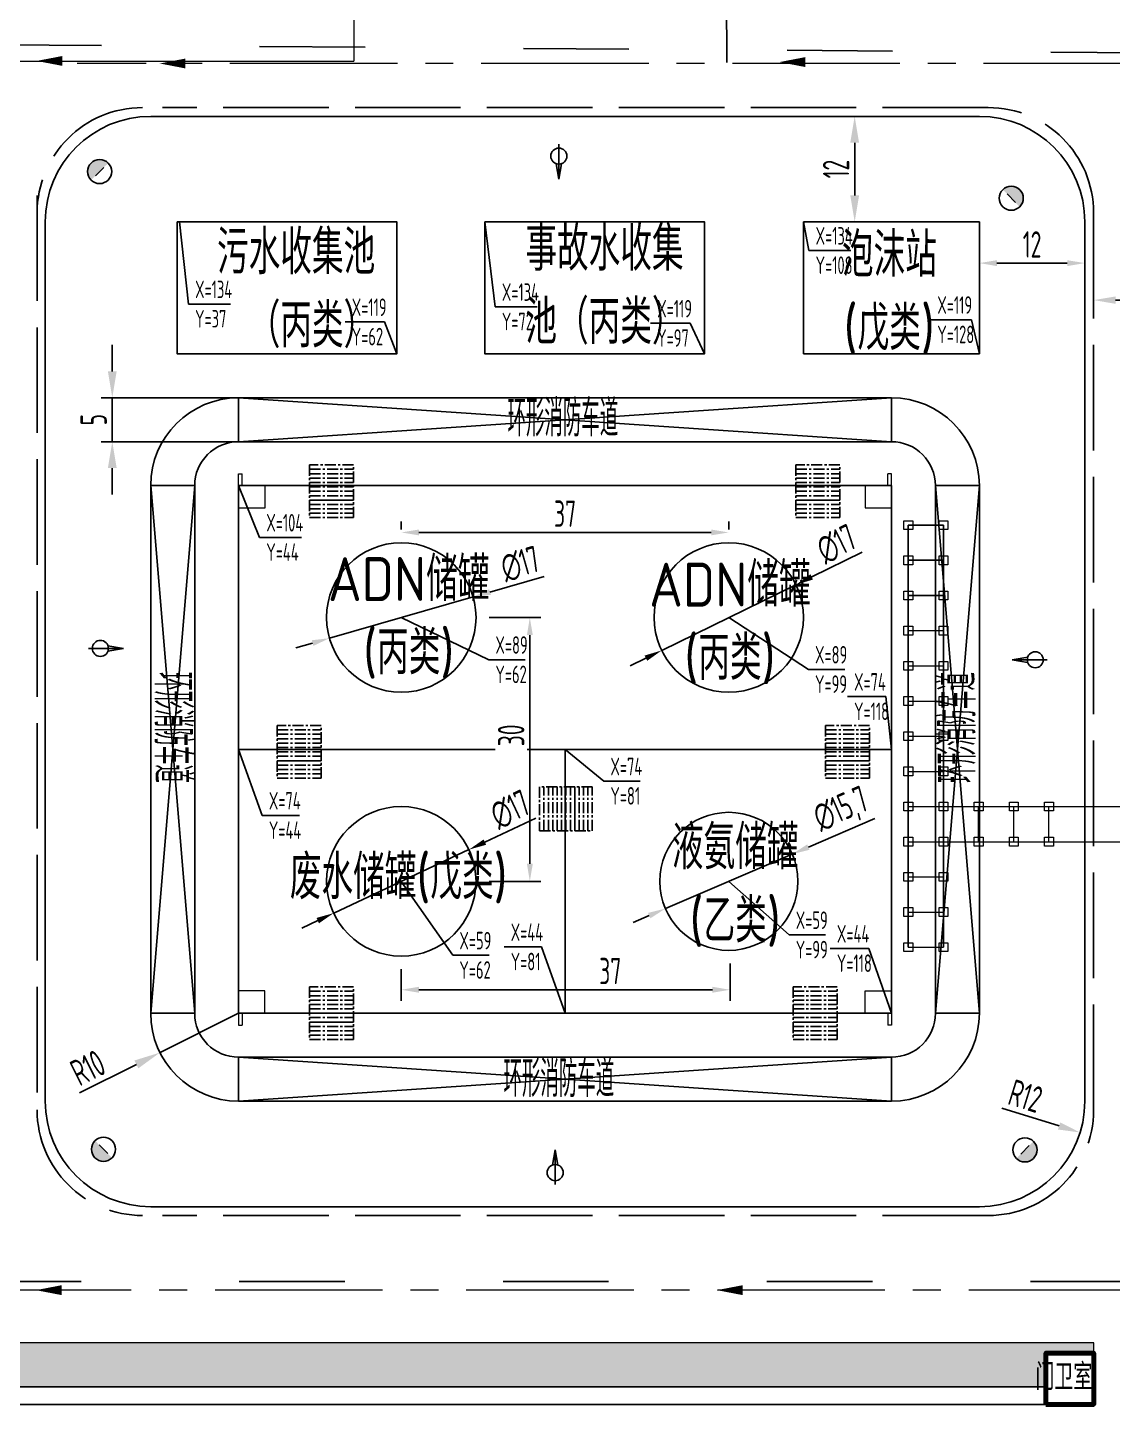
# Model space of a CAD drawing. Header units: millimetres. Extents: x 726 to 1568, y 625 to 1220.
# Drawn here: x 912.8 to 1036.2, y 855 to 1011.5 of the extents above; entities that cross this region are included whole.
import ezdxf

# ---------------------------------------------------------------- set-up
doc = ezdxf.new("R2010")
doc.units = ezdxf.units.MM
for name, pattern in [('ACAD_ISO02W100', [15, 12, -3]), ('ACAD_ISO03W100', [30, 12, -18]), ('CENTER', [2, 1.25, -0.25, 0.25, -0.25]), ('CENTER2', [28.575, 19.05, -3.175, 3.175, -3.175])]:
    doc.linetypes.add(name, pattern=pattern)
for name, color, linetype, lineweight in [('2-文本', 7, 'Continuous', 25), ('7-人行道外边沿&建筑外围', 7, 'Continuous', 25), ('储罐', 56, 'Continuous', 80), ('围墙', 204, 'Continuous', 25), ('图框与标题栏', 7, 'Continuous', 25), ('坐标标注', 7, 'Continuous', 25), ('建筑外围', 7, 'Continuous', 20), ('建筑设施', 134, 'Continuous', 80), ('水池', 5, 'Continuous', 25), ('消防设施', 10, 'Continuous', 25), ('消防路线', 30, 'CENTER2', 20), ('消防通道', 8, 'Continuous', 25), ('管廊', 213, 'Continuous', 20), ('绿化', 82, 'Continuous', 30), ('路中心线', 40, 'ACAD_ISO03W100', 25), ('逃生路线', 2, 'Continuous', 20), ('道路线', 7, 'ACAD_ISO02W100', 25), ('防火堤', 13, 'Continuous', 80), ('集水沟', 130, 'Continuous', 20)]:
    doc.layers.add(name, color=color, linetype=linetype, lineweight=lineweight)
doc.layers.add('文字', color=7, linetype='Continuous')
doc.styles.add('1', font='gbenor.shx', dxfattribs={"height": 5, "bigfont": 'gbcbig.shx'})
doc.styles.add('3-gbcbig', font='gbenor.shx', dxfattribs={"width": 0.7, "height": 3, "bigfont": 'gbcbig.shx'})
doc.styles.add('p-6', font='gbenor.shx', dxfattribs={"height": 3.5, "bigfont": 'gbcbig.shx'})
doc.styles.add('工程字', font='gbenor.shx', dxfattribs={"bigfont": 'gbcbig.shx'})
doc.styles.add('文字说明5', font='gbenor.shx', dxfattribs={"height": 5, "bigfont": 'gbcbig.shx'})
doc.dimstyles.new('gbcbig', dxfattribs={"dimtxt": 3, "dimasz": 2.5, "dimexe": 1.25, "dimexo": 0.625, "dimtad": 1, "dimdec": 0, "dimtxsty": '3-gbcbig', "dimcen": 2.5, "dimclrt": 256, "dimadec": 0, "dimazin": 0, "dimtfac": 1, "dimtdec": 0, "dimtmove": 0, "dimatfit": 3, "dimfxl": 0, "dimarcsym": 0})

# ---------------------------------------------------------------- blocks, each defined once
blk = doc.blocks.new('*D28')
at = {"layer": 'Defpoints', "color": 0, "lineweight": 25, "transparency": 16777216}
for p in [(1046.07, 990.64), (1034.07, 987.04), (1034.07, 980.55)]:
    blk.add_point(p, dxfattribs=at)
at = {"layer": '图框与标题栏', "color": 0, "lineweight": -2, "transparency": 16777216}
for p, q in [((1046.07, 990.01), (1046.07, 979.3)), ((1034.07, 986.42), (1034.07, 979.3)), ((1043.57, 980.55), (1036.57, 980.55))]:
    blk.add_line(p, q, dxfattribs=at)
at = {"layer": '图框与标题栏', "color": 0, "lineweight": 25, "transparency": 16777216}
for points in [[(1036.57, 980.97), (1036.57, 980.13), (1034.07, 980.55)], [(1043.57, 980.97), (1043.57, 980.13), (1046.07, 980.55)]]:
    blk.add_solid(points, dxfattribs=at)
at = {"layer": '图框与标题栏', "transparency": 16777216, "insert": (1040.07, 982.67), "char_height": 3, "attachment_point": 5, "style": '3-gbcbig'}
blk.add_mtext('12', dxfattribs=at)
blk = doc.blocks.new('firemark')
at = {"layer": '消防设施'}
blk.add_hatch(color=256, dxfattribs=at).paths.add_polyline_path([(1443.56, 942.55, 0.199962), (1443.97, 941.57), (1444.93, 942.55), (1445.9, 943.52, 0.666719)])
blk.add_line((1444.45, 942.06), (1445.41, 943.03), dxfattribs=at)
blk.add_circle((1444.93, 942.55), 1.37, dxfattribs=at)
blk = doc.blocks.new('shuipao')
at = {"layer": '消防设施'}
for p, q in [((1436.29, 1005.38), (1436.29, 1011.11)), ((1435.85, 1007.76), (1436.3, 1005.14)), ((1436.3, 1005.14), (1436.75, 1007.77))]:
    blk.add_line(p, q, dxfattribs=at)
blk.add_circle((1436.29, 1009.06), 1.37, dxfattribs=at)
blk = doc.blocks.new('arrow')
at = {"layer": '消防路线'}
blk.add_lwpolyline([(1414.48, 875.5, 1.12, 0, 0), (1411.56, 875.5, 0, 0, 0)], format="xyseb", dxfattribs=at)
blk = doc.blocks.new('arrow2')
at = {"layer": '逃生路线'}
blk.add_lwpolyline([(1413.29, 1013.06, 1.12, 0, 0), (1410.36, 1013.06, 0, 0, 0)], format="xyseb", dxfattribs=at)
blk = doc.blocks.new('*D47')
at = {"layer": 'Defpoints', "color": 0, "lineweight": 25, "transparency": 16777216}
for p in [(1021.07, 889.45), (1032.53, 885.89)]:
    blk.add_point(p, dxfattribs=at)
at = {"layer": '图框与标题栏', "color": 0, "lineweight": -2, "transparency": 16777216}
blk.add_line((1023.62, 888.66), (1030.15, 886.63), dxfattribs=at)
at = {"layer": '图框与标题栏', "color": 0, "lineweight": 25, "transparency": 16777216}
blk.add_solid([(1030.27, 887.03), (1030.02, 886.23), (1032.53, 885.89)], dxfattribs=at)
at = {"layer": '图框与标题栏', "transparency": 16777216, "insert": (1026.32, 890.04), "char_height": 3, "attachment_point": 5, "rotation": 342.743, "style": '3-gbcbig'}
blk.add_mtext('R12', dxfattribs=at)
blk = doc.blocks.new('*D62')
at = {"layer": 'Defpoints', "color": 0, "lineweight": 25, "transparency": 16777216}
for p in [(939.29, 969.45), (922.45, 964.45), (939.29, 964.45)]:
    blk.add_point(p, dxfattribs=at)
at = {"layer": '图框与标题栏', "color": 0, "lineweight": -2, "transparency": 16777216}
for p, q in [((922.45, 972.45), (922.45, 975.45)), ((938.67, 969.45), (921.2, 969.45)), ((922.45, 969.45), (922.45, 964.45)), ((938.67, 964.45), (921.2, 964.45)), ((922.45, 961.45), (922.45, 958.45))]:
    blk.add_line(p, q, dxfattribs=at)
at = {"layer": '图框与标题栏', "color": 0, "lineweight": 25, "transparency": 16777216}
for points in [[(921.95, 972.45), (922.95, 972.45), (922.45, 969.45)], [(921.95, 961.45), (922.95, 961.45), (922.45, 964.45)]]:
    blk.add_solid(points, dxfattribs=at)
at = {"layer": '图框与标题栏', "lineweight": 25, "transparency": 16777216, "insert": (920.33, 966.95), "char_height": 3, "attachment_point": 5, "rotation": 90, "style": '3-gbcbig'}
blk.add_mtext('5', dxfattribs=at)
blk = doc.blocks.new('_None')
blk = doc.blocks.new('*D63')
at = {"layer": 'Defpoints', "color": 0, "lineweight": 25, "transparency": 16777216}
for p in [(1009.25, 1001.45), (1006.89, 989.45), (1009.25, 989.45)]:
    blk.add_point(p, dxfattribs=at)
at = {"layer": '图框与标题栏', "color": 0, "lineweight": -2, "transparency": 16777216}
for p, q in [((1008.62, 1001.45), (1005.64, 1001.45)), ((1006.89, 998.45), (1006.89, 992.45)), ((1008.62, 989.45), (1005.64, 989.45))]:
    blk.add_line(p, q, dxfattribs=at)
at = {"layer": '图框与标题栏', "color": 0, "lineweight": 25, "transparency": 16777216}
for points in [[(1006.39, 998.45), (1007.39, 998.45), (1006.89, 1001.45)], [(1006.39, 992.45), (1007.39, 992.45), (1006.89, 989.45)]]:
    blk.add_solid(points, dxfattribs=at)
at = {"layer": '图框与标题栏', "lineweight": 25, "transparency": 16777216, "insert": (1004.77, 995.45), "char_height": 3, "attachment_point": 5, "rotation": 90, "style": '3-gbcbig'}
blk.add_mtext('12', dxfattribs=at)
blk = doc.blocks.new('*D64')
at = {"layer": 'Defpoints', "color": 0, "lineweight": 25, "transparency": 16777216}
for p in [(936.82, 899.45), (927.88, 894.98)]:
    blk.add_point(p, dxfattribs=at)
at = {"layer": '图框与标题栏', "color": 0, "lineweight": -2, "transparency": 16777216}
for p, q in [((936.82, 899.45), (927.88, 894.98)), ((918.73, 890.4), (925.19, 893.64))]:
    blk.add_line(p, q, dxfattribs=at)
at = {"layer": '图框与标题栏', "color": 0, "lineweight": 25, "transparency": 16777216}
blk.add_solid([(924.97, 894.08), (925.42, 893.19), (927.88, 894.98)], dxfattribs=at)
at = {"layer": '图框与标题栏', "lineweight": 25, "transparency": 16777216, "insert": (919.67, 893.25), "char_height": 3, "attachment_point": 5, "rotation": 26.5636, "style": '3-gbcbig'}
blk.add_mtext('R10', dxfattribs=at)
blk = doc.blocks.new('guanlangblock')
at = {"layer": '管廊'}
blk.add_line((1422.99, 948.42), (1422.99, 954.42), dxfattribs=at)
for points in [[(1422.24, 953.67), (1423.74, 953.67), (1423.74, 955.17), (1422.24, 955.17)], [(1422.24, 947.67), (1423.74, 947.67), (1423.74, 949.17), (1422.24, 949.17)]]:
    blk.add_lwpolyline(points, close=True, dxfattribs=at)
blk = doc.blocks.new('*U112')
at = {"color": 0, "lineweight": 25}
blk.add_line((0, 0), (4.78, 0), dxfattribs=at)
at = {"lineweight": 25, "char_height": 2, "style": '3-gbcbig'}
for s, insert, attachment_point in [(' X=134', (0, 0.67), 7), (' Y=37', (0, -0.67), 1)]:
    blk.add_mtext(s, dxfattribs=dict(at, insert=insert, attachment_point=attachment_point))
blk = doc.blocks.new('*U113')
at = {"color": 0, "lineweight": 25}
blk.add_line((0, 0), (-4.5, 0), dxfattribs=at)
at = {"lineweight": 25, "char_height": 2, "style": '3-gbcbig'}
for s, insert, attachment_point in [(' X=119', (-4.5, 0.67), 7), (' Y=62', (-4.5, -0.67), 1)]:
    blk.add_mtext(s, dxfattribs=dict(at, insert=insert, attachment_point=attachment_point))
blk = doc.blocks.new('*U114')
at = {"color": 0, "lineweight": 25}
blk.add_line((0, 0), (4.78, 0), dxfattribs=at)
at = {"lineweight": 25, "char_height": 2, "style": '3-gbcbig'}
for s, insert, attachment_point in [(' X=134', (0, 0.67), 7), (' Y=72', (0, -0.67), 1)]:
    blk.add_mtext(s, dxfattribs=dict(at, insert=insert, attachment_point=attachment_point))
blk = doc.blocks.new('*U115')
at = {"color": 0, "lineweight": 25}
blk.add_line((0, 0), (-4.5, 0), dxfattribs=at)
at = {"lineweight": 25, "char_height": 2, "style": '3-gbcbig'}
for s, insert, attachment_point in [(' X=119', (-4.5, 0.67), 7), (' Y=97', (-4.5, -0.67), 1)]:
    blk.add_mtext(s, dxfattribs=dict(at, insert=insert, attachment_point=attachment_point))
blk = doc.blocks.new('*U116')
at = {"color": 0, "lineweight": 25}
blk.add_line((0, 0), (4.78, 0), dxfattribs=at)
at = {"lineweight": 25, "char_height": 2, "style": '3-gbcbig'}
for s, insert, attachment_point in [(' X=134', (0, 0.67), 7), (' Y=108', (0, -0.67), 1)]:
    blk.add_mtext(s, dxfattribs=dict(at, insert=insert, attachment_point=attachment_point))
blk = doc.blocks.new('*U117')
at = {"color": 0, "lineweight": 25}
blk.add_line((0, 0), (-4.66, 0), dxfattribs=at)
at = {"lineweight": 25, "char_height": 2, "style": '3-gbcbig'}
for s, insert, attachment_point in [(' X=119', (-4.66, 0.67), 7), (' Y=128', (-4.66, -0.67), 1)]:
    blk.add_mtext(s, dxfattribs=dict(at, insert=insert, attachment_point=attachment_point))
blk = doc.blocks.new('STAIRS')
at = {"layer": '7-人行道外边沿&建筑外围', "linetype": 'CENTER'}
for p, q in [((434.61, 84.06), (434.61, 88.06)), ((434.61, 88.06), (439.61, 88.06)), ((439.61, 88.06), (439.61, 84.06)), ((439.61, 87.56), (434.61, 87.56)), ((439.61, 87.06), (434.61, 87.06)), ((439.61, 86.56), (434.61, 86.56)), ((439.61, 86.06), (434.61, 86.06)), ((439.61, 85.56), (434.61, 85.56)), ((439.61, 85.06), (434.61, 85.06)), ((439.61, 84.56), (434.61, 84.56)), ((439.61, 84.06), (434.61, 84.06)), ((434.61, 82.06), (434.61, 84.06)), ((434.61, 84.06), (439.61, 84.06)), ((439.61, 83.56), (434.61, 83.56)), ((439.61, 83.06), (434.61, 83.06)), ((439.61, 84.06), (439.61, 82.06)), ((439.61, 82.56), (434.61, 82.56)), ((439.61, 82.06), (434.61, 82.06))]:
    blk.add_line(p, q, dxfattribs=at)
blk = doc.blocks.new('*D288')
at = {"layer": '2-文本', "color": 0, "lineweight": -2, "transparency": 16777216}
for p, q in [((971.57, 949.12), (965.41, 947.35)), ((947.15, 942.1), (963.49, 946.8)), ((945.23, 941.55), (943.31, 941))]:
    blk.add_line(p, q, dxfattribs=at)
at = {"layer": '2-文本', "color": 0, "lineweight": 25, "transparency": 16777216}
blk.add_solid([(945.14, 941.87), (945.32, 941.23), (947.15, 942.1)], dxfattribs=at)
at = {"layer": 'Defpoints', "color": 0, "lineweight": 25, "transparency": 16777216}
for p in [(963.49, 946.8), (947.15, 942.1)]:
    blk.add_point(p, dxfattribs=at)
at = {"layer": '2-文本', "lineweight": 25, "transparency": 16777216, "insert": (968.86, 950.55), "char_height": 3, "attachment_point": 5, "rotation": 16.0238, "style": '3-gbcbig', "bg_fill": 3, "box_fill_scale": 1.1, "bg_fill_color": 256, "bg_fill_true_color": 13158600, "bg_fill_transparency": 0}
blk.add_mtext('∅17', dxfattribs=at)
at = {"layer": '2-文本', "color": 0, "lineweight": 25, "transparency": 16777216}
blk.add_solid([(965.32, 947.67), (965.51, 947.03), (963.49, 946.8)], dxfattribs=at)
blk = doc.blocks.new('*D289')
at = {"layer": '2-文本', "color": 0, "lineweight": -2, "transparency": 16777216}
for p, q in [((1007.75, 951.88), (1002, 949.07)), ((984.94, 940.71), (1000.21, 948.19)), ((983.14, 939.83), (981.35, 938.95))]:
    blk.add_line(p, q, dxfattribs=at)
at = {"layer": '2-文本', "color": 0, "lineweight": 25, "transparency": 16777216}
for points in [[(1001.86, 949.37), (1002.15, 948.77), (1000.21, 948.19)], [(983, 940.13), (983.29, 939.53), (984.94, 940.71)]]:
    blk.add_solid(points, dxfattribs=at)
at = {"layer": 'Defpoints', "color": 0, "lineweight": 25, "transparency": 16777216}
for p in [(1000.21, 948.19), (984.94, 940.71)]:
    blk.add_point(p, dxfattribs=at)
at = {"layer": '2-文本', "lineweight": 25, "transparency": 16777216, "insert": (1004.84, 952.82), "char_height": 3, "attachment_point": 5, "rotation": 26.0916, "style": '3-gbcbig', "bg_fill": 3, "box_fill_scale": 1.1, "bg_fill_color": 256, "bg_fill_true_color": 13158600, "bg_fill_transparency": 0}
blk.add_mtext('∅17', dxfattribs=at)
blk = doc.blocks.new('*D290')
at = {"layer": '2-文本', "color": 0, "lineweight": -2, "transparency": 16777216}
for p, q in [((970.62, 921.63), (964.83, 918.91)), ((947.63, 910.84), (963.02, 918.06)), ((945.82, 909.99), (944.01, 909.14))]:
    blk.add_line(p, q, dxfattribs=at)
at = {"layer": '2-文本', "color": 0, "lineweight": 25, "transparency": 16777216}
for points in [[(964.68, 919.21), (964.97, 918.61), (963.02, 918.06)], [(945.68, 910.29), (945.96, 909.68), (947.63, 910.84)]]:
    blk.add_solid(points, dxfattribs=at)
at = {"layer": 'Defpoints', "color": 0, "lineweight": 25, "transparency": 16777216}
for p in [(963.02, 918.06), (947.63, 910.84)]:
    blk.add_point(p, dxfattribs=at)
at = {"layer": '2-文本', "lineweight": 25, "transparency": 16777216, "insert": (967.72, 922.62), "char_height": 3, "attachment_point": 5, "rotation": 25.1555, "style": '3-gbcbig', "bg_fill": 3, "box_fill_scale": 1.1, "bg_fill_color": 256, "bg_fill_true_color": 13158600, "bg_fill_transparency": 0}
blk.add_mtext('∅17', dxfattribs=at)
blk = doc.blocks.new('*D291')
at = {"layer": '2-文本', "color": 0, "lineweight": -2, "transparency": 16777216}
for p, q in [((1009.19, 921.6), (1001.62, 918.34)), ((985.36, 911.35), (999.79, 917.55)), ((983.53, 910.56), (981.69, 909.77))]:
    blk.add_line(p, q, dxfattribs=at)
at = {"layer": '2-文本', "color": 0, "lineweight": 25, "transparency": 16777216}
for points in [[(1001.49, 918.65), (1001.75, 918.04), (999.79, 917.55)], [(983.39, 910.86), (983.66, 910.25), (985.36, 911.35)]]:
    blk.add_solid(points, dxfattribs=at)
at = {"layer": 'Defpoints', "color": 0, "lineweight": 25, "transparency": 16777216}
for p in [(999.79, 917.55), (985.36, 911.35)]:
    blk.add_point(p, dxfattribs=at)
at = {"layer": '2-文本', "lineweight": 25, "transparency": 16777216, "insert": (1005.41, 922.49), "char_height": 3, "attachment_point": 5, "rotation": 23.2785, "style": '3-gbcbig', "bg_fill": 3, "box_fill_scale": 1.1, "bg_fill_color": 256, "bg_fill_true_color": 13158600, "bg_fill_transparency": 0}
blk.add_mtext('∅15,7', dxfattribs=at)
blk = doc.blocks.new('*D292')
at = {"layer": '2-文本', "color": 0, "lineweight": -2, "transparency": 16777216}
for p, q in [((992.71, 905.1), (992.71, 900.87)), ((955.32, 904.45), (955.32, 900.87)), ((957.32, 902.12), (990.71, 902.12))]:
    blk.add_line(p, q, dxfattribs=at)
at = {"layer": '2-文本', "color": 0, "lineweight": 25, "transparency": 16777216}
for points in [[(957.32, 902.46), (957.32, 901.79), (955.32, 902.12)], [(990.71, 902.46), (990.71, 901.79), (992.71, 902.12)]]:
    blk.add_solid(points, dxfattribs=at)
at = {"layer": 'Defpoints', "color": 0, "lineweight": 25, "transparency": 16777216}
for p in [(955.32, 905.95), (992.71, 906.6), (992.71, 902.12)]:
    blk.add_point(p, dxfattribs=at)
at = {"layer": '2-文本', "lineweight": 25, "transparency": 16777216, "insert": (979.09, 904.25), "char_height": 3, "attachment_point": 5, "style": '3-gbcbig', "bg_fill": 3, "box_fill_scale": 1.1, "bg_fill_color": 256, "bg_fill_true_color": 13158600, "bg_fill_transparency": 0}
blk.add_mtext('37', dxfattribs=at)
blk = doc.blocks.new('*D293')
at = {"layer": '2-文本', "color": 0, "lineweight": -2, "transparency": 16777216}
for p, q in [((955.32, 954.45), (955.32, 955.38)), ((992.57, 954.45), (992.57, 955.38)), ((957.32, 954.13), (990.57, 954.13))]:
    blk.add_line(p, q, dxfattribs=at)
at = {"layer": '2-文本', "color": 0, "lineweight": 25, "transparency": 16777216}
for points in [[(957.32, 954.46), (957.32, 953.8), (955.32, 954.13)], [(990.57, 954.46), (990.57, 953.8), (992.57, 954.13)]]:
    blk.add_solid(points, dxfattribs=at)
at = {"layer": 'Defpoints', "color": 0, "lineweight": 25, "transparency": 16777216}
for p in [(992.57, 954.13), (955.32, 952.95), (992.57, 952.95)]:
    blk.add_point(p, dxfattribs=at)
at = {"layer": '2-文本', "lineweight": 25, "transparency": 16777216, "insert": (973.95, 956.26), "char_height": 3, "attachment_point": 5, "style": '3-gbcbig', "bg_fill": 3, "box_fill_scale": 1.1, "bg_fill_color": 256, "bg_fill_true_color": 13158600, "bg_fill_transparency": 0}
blk.add_mtext('37', dxfattribs=at)
blk = doc.blocks.new('*U296')
at = {"color": 0, "lineweight": 25}
blk.add_line((0, 0), (4.14, 0), dxfattribs=at)
at = {"lineweight": 25, "char_height": 2, "style": '3-gbcbig'}
for s, insert, attachment_point in [(' X=89', (0, 0.67), 7), (' Y=62', (0, -0.67), 1)]:
    blk.add_mtext(s, dxfattribs=dict(at, insert=insert, attachment_point=attachment_point))
blk = doc.blocks.new('*U297')
at = {"color": 0, "lineweight": 25}
blk.add_line((0, 0), (4.14, 0), dxfattribs=at)
at = {"lineweight": 25, "char_height": 2, "style": '3-gbcbig'}
for s, insert, attachment_point in [(' X=89', (0, 0.67), 7), (' Y=99', (0, -0.67), 1)]:
    blk.add_mtext(s, dxfattribs=dict(at, insert=insert, attachment_point=attachment_point))
blk = doc.blocks.new('*U298')
at = {"color": 0, "lineweight": 25}
blk.add_line((0, 0), (4.75, 0), dxfattribs=at)
at = {"lineweight": 25, "char_height": 2, "style": '3-gbcbig'}
for s, insert, attachment_point in [(' X=104', (0, 0.67), 7), (' Y=44', (0, -0.67), 1)]:
    blk.add_mtext(s, dxfattribs=dict(at, insert=insert, attachment_point=attachment_point))
blk = doc.blocks.new('*U302')
at = {"color": 0, "lineweight": 25}
blk.add_line((0, 0), (-4.38, 0), dxfattribs=at)
at = {"lineweight": 25, "char_height": 2, "style": '3-gbcbig'}
for s, insert, attachment_point in [(' X=74', (-4.38, 0.67), 7), (' Y=118', (-4.38, -0.67), 1)]:
    blk.add_mtext(s, dxfattribs=dict(at, insert=insert, attachment_point=attachment_point))
blk = doc.blocks.new('*D303')
at = {"layer": '2-文本', "color": 0, "lineweight": -2, "transparency": 16777216}
for p, q in [((965.32, 944.45), (971.19, 944.45)), ((969.94, 942.45), (969.94, 916.45)), ((965.32, 914.45), (971.19, 914.45))]:
    blk.add_line(p, q, dxfattribs=at)
at = {"layer": '2-文本', "color": 0, "lineweight": 25, "transparency": 16777216}
for points in [[(969.61, 942.45), (970.28, 942.45), (969.94, 944.45)], [(969.61, 916.45), (970.28, 916.45), (969.94, 914.45)]]:
    blk.add_solid(points, dxfattribs=at)
at = {"layer": 'Defpoints', "color": 0, "lineweight": 25, "transparency": 16777216}
for p in [(963.82, 944.45), (963.82, 914.45), (969.94, 914.45)]:
    blk.add_point(p, dxfattribs=at)
at = {"layer": '2-文本', "lineweight": 25, "transparency": 16777216, "insert": (967.82, 931.05), "char_height": 3, "attachment_point": 5, "rotation": 90, "style": '3-gbcbig', "bg_fill": 3, "box_fill_scale": 1.1, "bg_fill_color": 256, "bg_fill_true_color": 13158600, "bg_fill_transparency": 0}
blk.add_mtext('30', dxfattribs=at)
blk = doc.blocks.new('*U305')
at = {"color": 0, "lineweight": 25}
blk.add_line((0, 0), (4.26, 0), dxfattribs=at)
at = {"lineweight": 25, "char_height": 2, "style": '3-gbcbig'}
for s, insert, attachment_point in [(' X=74', (0, 0.67), 7), (' Y=44', (0, -0.67), 1)]:
    blk.add_mtext(s, dxfattribs=dict(at, insert=insert, attachment_point=attachment_point))
blk = doc.blocks.new('*U307')
at = {"color": 0, "lineweight": 25}
blk.add_line((0, 0), (-4.26, 0), dxfattribs=at)
at = {"lineweight": 25, "char_height": 2, "style": '3-gbcbig'}
for s, insert, attachment_point in [(' X=44', (-4.26, 0.67), 7), (' Y=81', (-4.26, -0.67), 1)]:
    blk.add_mtext(s, dxfattribs=dict(at, insert=insert, attachment_point=attachment_point))
blk = doc.blocks.new('*U309')
at = {"color": 0, "lineweight": 25}
blk.add_line((0, 0), (4.13, 0), dxfattribs=at)
at = {"lineweight": 25, "char_height": 2, "style": '3-gbcbig'}
for s, insert, attachment_point in [(' X=74', (0, 0.67), 7), (' Y=81', (0, -0.67), 1)]:
    blk.add_mtext(s, dxfattribs=dict(at, insert=insert, attachment_point=attachment_point))
blk = doc.blocks.new('*U311')
at = {"color": 0, "lineweight": 25}
blk.add_line((0, 0), (-4.38, 0), dxfattribs=at)
at = {"lineweight": 25, "char_height": 2, "style": '3-gbcbig'}
for s, insert, attachment_point in [(' X=44', (-4.38, 0.67), 7), (' Y=118', (-4.38, -0.67), 1)]:
    blk.add_mtext(s, dxfattribs=dict(at, insert=insert, attachment_point=attachment_point))
blk = doc.blocks.new('*U313')
at = {"color": 0, "lineweight": 25}
blk.add_line((0, 0), (4.14, 0), dxfattribs=at)
at = {"lineweight": 25, "char_height": 2, "style": '3-gbcbig'}
for s, insert, attachment_point in [(' X=59', (0, 0.67), 7), (' Y=62', (0, -0.67), 1)]:
    blk.add_mtext(s, dxfattribs=dict(at, insert=insert, attachment_point=attachment_point))
blk = doc.blocks.new('*U314')
at = {"color": 0, "lineweight": 25}
blk.add_line((0, 0), (4.14, 0), dxfattribs=at)
at = {"lineweight": 25, "char_height": 2, "style": '3-gbcbig'}
for s, insert, attachment_point in [(' X=59', (0, 0.67), 7), (' Y=99', (0, -0.67), 1)]:
    blk.add_mtext(s, dxfattribs=dict(at, insert=insert, attachment_point=attachment_point))
blk = doc.blocks.new('*D320')
at = {"layer": '2-文本', "color": 0, "lineweight": -2, "transparency": 16777216}
for p, q in [((1021.07, 984.74), (1021.07, 986.01)), ((1033.07, 984.74), (1033.07, 986.01)), ((1023.07, 984.76), (1031.07, 984.76))]:
    blk.add_line(p, q, dxfattribs=at)
at = {"layer": '2-文本', "color": 0, "lineweight": 25, "transparency": 16777216}
for points in [[(1023.07, 985.09), (1023.07, 984.42), (1021.07, 984.76)], [(1031.07, 985.09), (1031.07, 984.42), (1033.07, 984.76)]]:
    blk.add_solid(points, dxfattribs=at)
at = {"layer": 'Defpoints', "color": 0, "lineweight": 25, "transparency": 16777216}
for p in [(1033.07, 984.76), (1021.07, 983.24), (1033.07, 983.24)]:
    blk.add_point(p, dxfattribs=at)
at = {"layer": '2-文本', "lineweight": 25, "transparency": 16777216, "insert": (1027.07, 986.88), "char_height": 3, "attachment_point": 5, "style": '3-gbcbig', "bg_fill": 3, "box_fill_scale": 1.1, "bg_fill_color": 256, "bg_fill_true_color": 13158600, "bg_fill_transparency": 0}
blk.add_mtext('12', dxfattribs=at)

msp = doc.modelspace()

# ---------------------------------------------------------------- hatches: boundary and pattern name
at = {"layer": '消防设施'}
msp.add_hatch(color=256, dxfattribs=at).paths.add_polyline_path([(1027.63, 883.91, 0.199962), (1027.23, 884.88), (1026.26, 883.91), (1025.29, 882.94, 0.666719)])
at = {"layer": '绿化'}
h = msp.add_hatch(dxfattribs=at)
h.set_pattern_fill('GRASS', color=256, scale=0.15)
h.set_pattern_definition([(90, (-57.9417, 17.8416), (-2.694077, 2.694077), [0.714375, -4.673779]), (45, (-57.9417, 17.8416), (-2.694077, 2.694077), [0.714375, -3.095625]), (135, (-57.9417, 17.8416), (-2.694077, -2.694077), [0.714375, -3.095625])])
h.paths.add_polyline_path([(1292.91, 1109.96), (1161.91, 1109.96), (1161.91, 1104.96), (1287.91, 1104.96), (1287.91, 1013.96), (1289.52, 1013.96), (1289.52, 1018.96), (1292.91, 1018.96)])
h.paths.add_polyline_path([(1287.91, 861.96), (1161.47, 861.96), (1161.47, 856.96), (1292.91, 856.96), (1292.91, 1001.96), (1287.91, 1001.96)])
h.paths.add_polyline_path([(1149.91, 1104.96), (1149.91, 1106.96), (1144.52, 1106.96), (1144.52, 1109.96), (894.9, 1109.96), (894.9, 1019.19), (898.34, 1019.19), (898.34, 1013.36), (899.9, 1013.36), (899.9, 1104.96)])
h.paths.add_polyline_path([(899.9, 1002.45), (894.9, 1002.45), (894.9, 856.96), (1028.64, 856.96), (1028.64, 860.8), (1034.08, 860.8), (1034.08, 861.96), (899.9, 861.96)])
h.paths.add_polyline_path([(1046.07, 861.96), (1046.07, 856.96), (1144.03, 856.96), (1144.03, 860.8), (1149.47, 860.8), (1149.47, 861.96)])
h.paths.add_polyline_path([(1287.42, 1014.09), (1294.87, 1014.09), (1294.87, 1018.54), (1287.42, 1018.54)], flags=9)
h.paths.add_polyline_path([(1141.95, 1107.22), (1149.4, 1107.22), (1149.4, 1111.67), (1141.95, 1111.67)], flags=9)
h.paths.add_polyline_path([(1026.69, 855.68), (1034.15, 855.68), (1034.15, 860.13), (1026.69, 860.13)], flags=9)
h.paths.add_polyline_path([(1142.09, 855.68), (1149.54, 855.68), (1149.54, 860.13), (1142.09, 860.13)], flags=9)

# ---------------------------------------------------------------- linework, layer by layer
at = {"layer": '储罐', "lineweight": 25}
for centre, radius in [((955.32, 944.45), 8.5), ((992.57, 944.45), 8.5), ((955.32, 914.45), 8.5), ((992.57, 914.45), 7.85)]:
    msp.add_circle(centre, radius, dxfattribs=at)
at = {"layer": '围墙'}
for p, q in [((1028.64, 856.96), (894.9, 856.96)), ((1034.08, 854.96), (892.9, 854.96))]:
    msp.add_line(p, q, dxfattribs=at)
at = {"layer": '图框与标题栏'}
for p, q in [((1021.07, 1001.45), (926.82, 1001.45)), ((914.82, 989.45), (914.82, 988.95)), ((914.82, 989.45), (914.82, 893.61)), ((1033.07, 989.45), (1033.07, 985.7)), ((1033.07, 989.45), (1033.07, 977.95)), ((1033.07, 977.95), (1033.07, 889.45)), ((914.82, 893.61), (914.82, 889.45)), ((1033.07, 893.29), (1033.07, 892.45)), ((1021.07, 877.45), (926.82, 877.45))]:
    msp.add_line(p, q, dxfattribs=at)
for centre, start, end in [((926.82, 989.45), 90, 180), ((1021.07, 989.45), 0, 90), ((926.82, 889.45), 180, 270), ((1021.07, 889.45), 270, 0)]:
    msp.add_arc(centre, 12, start, end, dxfattribs=at)
at = {"layer": '建筑外围'}
for p, q in [((1034.08, 861.96), (899.9, 861.96)), ((1034.08, 855.15), (1034.08, 861.96))]:
    msp.add_line(p, q, dxfattribs=at)
at = {"layer": '建筑设施', "lineweight": 25}
msp.add_lwpolyline([(1021.07, 989.45), (1001.07, 989.45), (1001.07, 974.45), (1021.07, 974.45)], close=True, dxfattribs=at)
at = {"layer": '建筑设施'}
msp.add_lwpolyline([(1028.64, 854.96), (1034.08, 854.96), (1034.08, 860.8), (1028.64, 860.8)], close=True, dxfattribs=at)
at = {"layer": '水池', "lineweight": 25}
for points in [[(929.82, 989.45), (954.82, 989.45), (954.82, 974.45), (929.82, 974.45)], [(964.82, 989.45), (989.82, 989.45), (989.82, 974.45), (964.82, 974.45)]]:
    msp.add_lwpolyline(points, close=True, dxfattribs=at)
at = {"layer": '消防设施'}
msp.add_line((1026.74, 884.4), (1025.78, 883.42), dxfattribs=at)
msp.add_circle((1026.26, 883.91), 1.37, dxfattribs=at)
at = {"layer": '消防路线'}
for p, q in [((1154.91, 1007.46), (918.44, 1007.46)), ((1038.91, 867.96), (905.91, 867.96))]:
    msp.add_line(p, q, dxfattribs=at)
at = {"layer": '消防通道', "lineweight": 25}
for p, q in [((1011.07, 969.45), (936.82, 969.45)), ((936.82, 964.45), (936.82, 969.45)), ((1011.07, 969.45), (936.82, 964.45)), ((936.82, 964.45), (936.82, 969.45)), ((936.82, 969.45), (1011.07, 964.45)), ((1011.07, 964.45), (1011.07, 969.45)), ((1011.07, 964.45), (936.82, 964.45)), ((926.82, 959.45), (926.82, 899.45)), ((931.82, 959.45), (926.82, 959.45)), ((931.82, 959.45), (926.82, 899.45)), ((931.82, 899.45), (926.82, 959.45)), ((931.82, 959.45), (931.82, 899.45)), ((1016.07, 899.45), (1016.07, 959.45)), ((1016.07, 959.45), (1021.07, 959.45)), ((1021.07, 959.45), (1016.07, 899.45)), ((1021.07, 899.45), (1016.07, 959.45)), ((1021.07, 899.45), (1021.07, 959.45)), ((931.82, 899.45), (926.82, 899.45)), ((926.82, 899.45), (931.82, 899.45)), ((1021.07, 899.45), (1016.07, 899.45)), ((1016.07, 899.45), (1021.07, 899.45)), ((936.82, 894.45), (1011.07, 894.45)), ((936.82, 889.45), (936.82, 894.45)), ((1011.07, 894.45), (936.82, 889.45)), ((936.82, 889.45), (936.82, 894.45)), ((936.82, 894.45), (1011.07, 889.45)), ((1011.07, 894.45), (1011.07, 889.45)), ((936.82, 889.45), (1011.07, 889.45))]:
    msp.add_line(p, q, dxfattribs=at)
for centre, radius, start, end in [((936.82, 959.45), 10, 90, 180), ((1011.07, 959.45), 10, 0, 90), ((936.82, 959.45), 5, 90, 180), ((1011.07, 959.45), 5, 0, 90), ((936.82, 899.45), 10, 180, 270), ((936.82, 899.45), 5, 180, 270), ((1011.07, 899.45), 5, 270, 0), ((1011.07, 899.45), 10, 270, 0)]:
    msp.add_arc(centre, radius, start, end, dxfattribs=at)
at = {"layer": '管廊', "lineweight": 25}
for p, q in [((1012.99, 906.96), (1012.99, 954.96)), ((1012.99, 954.96), (1016.99, 954.96)), ((1016.99, 954.96), (1016.99, 906.96)), ((1012.99, 950.96), (1016.99, 950.96)), ((1012.99, 946.96), (1016.99, 946.96))]:
    msp.add_line(p, q, dxfattribs=at)
at = {"layer": '管廊'}
for p, q in [((1012.99, 922.96), (1099.99, 922.96)), ((1012.99, 918.96), (1099.99, 918.96))]:
    msp.add_line(p, q, dxfattribs=at)
at = {"layer": '路中心线'}
for p, q in [((992.35, 1007.58), (991.91, 1097.96)), ((1281.2, 1006.98), (885.89, 1009.76)), ((906.9, 868.96), (1280.91, 868.96))]:
    msp.add_line(p, q, dxfattribs=at)
at = {"layer": '逃生路线'}
for p in [(949.91, 1024.65), (905.91, 1007.74)]:
    msp.add_line(p, (949.91, 1007.74), dxfattribs=at)
at = {"layer": '道路线'}
for p, q in [((1022.07, 1002.45), (928.16, 1002.45)), ((913.9, 992.45), (913.9, 888.45)), ((1034.07, 888.45), (1034.07, 990.45)), ((1022.07, 876.45), (928.16, 876.45))]:
    msp.add_line(p, q, dxfattribs=at)
for centre, start, end in [((925.9, 990.45), 90, 180), ((1022.07, 990.45), 0, 90), ((925.9, 888.45), 180, 270), ((1022.07, 888.45), 270, 0)]:
    msp.add_arc(centre, 12, start, end, dxfattribs=at)
at = {"layer": '防火堤', "lineweight": 25}
for p, q in [((936.82, 899.45), (936.82, 959.45)), ((936.82, 959.45), (1011.07, 959.45)), ((1011.07, 959.45), (1011.07, 899.45)), ((936.82, 929.45), (1011.07, 929.45)), ((973.95, 899.45), (973.95, 929.45)), ((1011.07, 899.45), (936.82, 899.45))]:
    msp.add_line(p, q, dxfattribs=at)
at = {"layer": '集水沟'}
for p, q in [((936.82, 959.45), (936.82, 960.79)), ((936.82, 960.79), (937.23, 960.79)), ((937.23, 959.45), (937.23, 960.79)), ((1010.66, 959.47), (1010.66, 960.81)), ((1011.07, 960.81), (1010.66, 960.81)), ((1011.07, 959.47), (1011.07, 960.81)), ((936.82, 956.9), (936.82, 959.45)), ((939.81, 959.45), (937.23, 959.45)), ((939.81, 959.45), (939.81, 956.9)), ((1008.09, 959.47), (1008.09, 956.92)), ((1008.09, 959.47), (1010.66, 959.47)), ((1011.07, 956.92), (1011.07, 959.47)), ((939.81, 956.9), (936.82, 956.9)), ((1008.09, 956.92), (1011.07, 956.92)), ((939.81, 902), (936.82, 902)), ((936.82, 902), (936.82, 899.45)), ((939.81, 899.45), (939.81, 902)), ((1008.09, 899.45), (1008.09, 902)), ((1008.09, 902), (1011.07, 902)), ((1011.07, 902), (1011.07, 899.45)), ((936.82, 899.45), (936.82, 898.11)), ((937.23, 899.45), (937.23, 898.11)), ((939.81, 899.45), (937.23, 899.45)), ((1008.09, 899.45), (1010.66, 899.45)), ((1010.66, 899.45), (1010.66, 898.11)), ((1011.07, 899.45), (1011.07, 898.11)), ((936.82, 898.11), (937.23, 898.11)), ((1011.07, 898.11), (1010.66, 898.11))]:
    msp.add_line(p, q, dxfattribs=at)

# ---------------------------------------------------------------- block references
at = {"layer": '储罐', "lineweight": 25, "xscale": -1}
for p in [(1384.49, 873.75), (1439.82, 873.75), (1380.82, 844.11), (1443.18, 844.11), (1384.49, 814.39), (1439.49, 814.39)]:
    msp.add_blockref('STAIRS', p, dxfattribs=at)
at = {"layer": '储罐', "lineweight": 25, "xscale": -1, "rotation": 90.0000000000008}
msp.add_blockref('STAIRS', (1059.11, 1359.82), dxfattribs=at)
at = {"layer": '坐标标注', "lineweight": 25}
for name, p in [('*U116', (1001.69, 986.19)), ('*U112', (931.11, 980.1)), ('*U114', (966, 979.79)), ('*U113', (953.43, 978.07)), ('*U115', (988.17, 977.91)), ('*U117', (1020.19, 978.32)), ('*U302', (1010.44, 935.46))]:
    msp.add_blockref(name, p, dxfattribs=at)
at = {"layer": '建筑外围', "xscale": -1}
for p, rotation in [((1863.56, 2440.1), 90), ((-523.48, 1826.53), 180)]:
    msp.add_blockref('firemark', p, dxfattribs=dict(at, rotation=rotation))
msp.add_blockref('firemark', (2469.63, 49.59), dxfattribs=at)
at = {"layer": '建筑外围', "xscale": -0.6666666666666666, "yscale": 0.6666666666666666, "zscale": 0.6666666666666666, "rotation": 270}
for p in [(380.71, 6.3), (380.71, 2.3), (380.71, -1.7), (380.71, -5.7), (380.71, -9.7), (380.71, -13.7), (380.71, -17.7), (380.71, -21.7), (380.71, -25.7), (380.71, -33.7), (380.71, -37.7), (380.71, -41.7)]:
    msp.add_blockref('guanlangblock', p, dxfattribs=at)
at = {"layer": '建筑外围', "xscale": -0.6666666666666666, "yscale": 0.6666666666666666, "zscale": 0.6666666666666666}
for p in [(1961.65, 286.68), (1965.65, 286.68), (1969.65, 286.68), (1969.65, 286.68), (1973.65, 286.68), (1977.65, 286.68)]:
    msp.add_blockref('guanlangblock', p, dxfattribs=at)
at = {"layer": '消防路线', "xscale": -1, "rotation": 180}
for p in [(-483.71, 1882.96), (-413.22, 1883.12), (-497.8, 1743.46), (-420.34, 1743.46)]:
    msp.add_blockref('arrow', p, dxfattribs=at)
at = {"layer": '管廊', "xscale": -0.6666666666666666, "yscale": 0.6666666666666666, "zscale": 0.6666666666666666}
msp.add_blockref('shuipao', (1930.77, 324.22), dxfattribs=at)
for p, rotation in [((1593.8, 1898.47), 90), ((354.72, -17.88), 270), ((15.3, 1554.03), 180)]:
    msp.add_blockref('shuipao', p, dxfattribs=dict(at, rotation=rotation))
at = {"layer": '逃生路线', "xscale": -1, "rotation": 180}
msp.add_blockref('arrow2', (-496.52, 2020.81), dxfattribs=at)

# ---------------------------------------------------------------- texts
at = {"layer": '2-文本', "char_height": 5, "attachment_point": 3, "style": '工程字'}
for s, width, insert in [('\\pi0.85165;污水收集池（丙类）', 19.3503, (952.36, 988.5)), ('\\pi0.03815;事故水收集池（丙类）', 21.2528, (987.43, 988.9))]:
    msp.add_mtext_dynamic_manual_height_columns(s, width=width, gutter_width=20.83, heights=[0], dxfattribs=dict(at, insert=insert))
at = {"layer": '文字', "insert": (1010.83, 981.3), "char_height": 5, "attachment_point": 5, "rotation": 359.8639, "style": '文字说明5'}
msp.add_mtext_dynamic_manual_height_columns('泡沫站\\P(戊类)', width=18, gutter_width=25, heights=[0], dxfattribs=at)
at = {"layer": '文字'}
for s, insert, char_height, width, attachment_point, style in [('{\\W0.7;\\C8;环形消防车道}', (973.7, 967.11), 4.1667, 40, 5, 'p-6'), ('{\\W0.7;\\C8;环形消防车道}', (973.24, 892), 4.1667, 40, 5, 'p-6'), ('{\\Fgbenor,gbcbig|c134;门卫室}', (1027.44, 859.6), 3, 6.2805, 1, '1')]:
    msp.add_mtext(s, dxfattribs=dict(at, insert=insert, char_height=char_height, width=width, attachment_point=attachment_point, style=style))
at = {"layer": '文字', "char_height": 5, "attachment_point": 5, "style": '文字说明5'}
for s, width, heights, insert in [('ADN储罐\\P(丙类)', 38.7012, [25.86], (956.17, 944.41)), ('ADN储罐\\P(丙类)', 38.7012, [25.86], (992.7, 943.78)), ('液氨储罐\\P(乙类)', 38.7012, [25.86], (993.3, 913.91)), ('废水储罐(戊类)', 46.411, [21.21], (955.03, 914.69))]:
    msp.add_mtext_dynamic_manual_height_columns(s, width=width, gutter_width=25, heights=heights, dxfattribs=dict(at, insert=insert))
at = {"layer": '文字', "char_height": 4.1667, "width": 40, "attachment_point": 5, "style": 'p-6'}
for insert, rotation in [((929.32, 931.95), 270), ((1018.57, 931.95), 90)]:
    msp.add_mtext('{\\W0.7;\\C8;环形消防车道}', dxfattribs=dict(at, insert=insert, rotation=rotation))

# ---------------------------------------------------------------- dimensions: what is measured, and where the dimension line sits
at = {"layer": '图框与标题栏', "lineweight": 25}
for base, p1, p2, picture, middle in [((1006.89, 989.45), (1009.25, 1001.45), (1009.25, 989.45), '*D63', (1004.77, 995.45)), ((922.45, 964.45), (939.29, 969.45), (939.29, 964.45), '*D62', (920.33, 966.95))]:
    dim = msp.add_linear_dim(base=base, p1=p1, p2=p2, angle=90, dimstyle='gbcbig', override={"dimasz": 3, "dimldrblk": 'None'}, dxfattribs=at)
    dim.commit()
    dim.dimension.update_dxf_attribs({"geometry": picture, "text_midpoint": middle})
at = {"layer": '图框与标题栏'}
dim = msp.add_linear_dim(base=(1034.07, 980.55), p1=(1046.07, 990.64), p2=(1034.07, 987.04), angle=180, dimstyle='gbcbig', dxfattribs=at)
dim.commit()
dim.dimension.update_dxf_attribs({"geometry": '*D28', "text_midpoint": (1040.07, 982.67)})
at = {"layer": '图框与标题栏', "lineweight": 25}
dim = msp.add_radius_dim(center=(936.82, 899.45), mpoint=(927.88, 894.98), dimstyle='gbcbig', override={"dimasz": 3, "dimldrblk": 'None'}, dxfattribs=at)
dim.commit()
dim.dimension.update_dxf_attribs({"geometry": '*D64', "text_midpoint": (919.67, 893.25)})
at = {"layer": '图框与标题栏'}
dim = msp.add_radius_dim(center=(1021.07, 889.45), mpoint=(1032.53, 885.89), dimstyle='gbcbig', dxfattribs=at)
dim.commit()
dim.dimension.update_dxf_attribs({"geometry": '*D47', "text_midpoint": (1025.69, 888.01), "dimtype": 164})

# ---------------------------------------------------------------- leaders
at = {"layer": '坐标标注', "lineweight": 25}
for points in [[(930.1, 989.45), (931.11, 980.1)], [(964.82, 989.45), (966, 979.79)], [(1001.07, 989.45), (1001.69, 986.19)], [(954.82, 974.45), (953.43, 978.07)], [(989.82, 974.45), (988.17, 977.91)], [(1021.07, 974.45), (1020.19, 978.32)], [(936.82, 959.45), (939.21, 953.56)], [(1011.07, 929.45), (1010.44, 935.46)], [(936.82, 929.45), (939.5, 921.94)], [(973.95, 929.45), (978.35, 925.84)], [(1011.07, 899.45), (1008.49, 906.81)]]:
    msp.add_leader(points, dimstyle='gbcbig', override={"dimasz": 2, "dimexo": 1.5, "dimldrblk": 'None', "dimtfill": 1, "dimarcsym": 1}, dxfattribs=at)

# ---------------------------------------------------------------- next in the draw order: dimensions: what is measured, and where the dimension line sits
at = {"layer": '2-文本', "lineweight": 25}
dim = msp.add_linear_dim(base=(1033.07, 984.76), p1=(1021.07, 983.24), p2=(1033.07, 983.24), dimstyle='gbcbig', override={"dimasz": 2, "dimexo": 1.5, "dimzin": 0, "dimldrblk": 'None', "dimtfill": 1, "dimarcsym": 1}, dxfattribs=at)
dim.commit()
dim.dimension.update_dxf_attribs({"geometry": '*D320', "text_midpoint": (1027.07, 986.88)})
for p1, p2, override, picture, middle in [((984.94, 940.71), (1000.21, 948.19), {"dimasz": 2, "dimexo": 1.5, "dimzin": 0, "dimldrblk": 'None', "dimtfill": 1, "dimarcsym": 1}, '*D289', (1004.84, 952.82)), ((947.15, 942.1), (963.49, 946.8), {"dimasz": 2, "dimexo": 1.5, "dimzin": 0, "dimldrblk": 'None', "dimtfill": 1, "dimarcsym": 1}, '*D288', (969.45, 948.51)), ((947.63, 910.84), (963.02, 918.06), {"dimasz": 2, "dimexo": 1.5, "dimzin": 0, "dimldrblk": 'None', "dimtfill": 1, "dimarcsym": 1}, '*D290', (967.72, 922.62)), ((985.36, 911.35), (999.79, 917.55), {"dimasz": 2, "dimexo": 1.5, "dimdec": 1, "dimzin": 0, "dimldrblk": 'None', "dimtfill": 1, "dimarcsym": 1}, '*D291', (1005.41, 922.49))]:
    dim = msp.add_diameter_dim_2p(p1=p1, p2=p2, dimstyle='gbcbig', override=override, dxfattribs=at)
    dim.commit()
    dim.dimension.update_dxf_attribs({"geometry": picture, "text_midpoint": middle})
dim = msp.add_linear_dim(base=(992.71, 902.12), p1=(955.32, 905.95), p2=(992.71, 906.6), dimstyle='gbcbig', override={"dimasz": 2, "dimexo": 1.5, "dimzin": 0, "dimldrblk": 'None', "dimtfill": 1, "dimarcsym": 1}, dxfattribs=at)
dim.commit()
dim.dimension.update_dxf_attribs({"geometry": '*D292', "text_midpoint": (979.09, 902.12), "dimtype": 160})

# ---------------------------------------------------------------- next in the draw order: block references
at = {"layer": '坐标标注', "lineweight": 25}
for name, p in [('*U298', (939.21, 953.56)), ('*U296', (965.27, 939.66)), ('*U297', (1001.62, 938.55)), ('*U309', (978.35, 925.84)), ('*U305', (939.5, 921.94)), ('*U314', (999.43, 908.36)), ('*U313', (961.17, 906.04)), ('*U307', (971.27, 907)), ('*U311', (1008.49, 906.81))]:
    msp.add_blockref(name, p, dxfattribs=at)

# ---------------------------------------------------------------- next in the draw order: dimensions: what is measured, and where the dimension line sits
at = {"layer": '2-文本', "lineweight": 25}
dim = msp.add_linear_dim(base=(992.57, 954.13), p1=(955.32, 952.95), p2=(992.57, 952.95), dimstyle='gbcbig', override={"dimasz": 2, "dimexo": 1.5, "dimzin": 0, "dimldrblk": 'None', "dimtfill": 1, "dimarcsym": 1}, dxfattribs=at)
dim.commit()
dim.dimension.update_dxf_attribs({"geometry": '*D293', "text_midpoint": (973.95, 954.13), "dimtype": 160})

# ---------------------------------------------------------------- next in the draw order: leaders
at = {"layer": '坐标标注', "lineweight": 25}
for points in [[(955.32, 944.45), (965.27, 939.66)], [(992.57, 944.45), (1001.62, 938.55)], [(955.32, 914.45), (961.17, 906.04)], [(992.57, 914.45), (999.43, 908.36)], [(973.95, 899.45), (971.27, 907)]]:
    msp.add_leader(points, dimstyle='gbcbig', override={"dimasz": 2, "dimexo": 1.5, "dimldrblk": 'None', "dimtfill": 1, "dimarcsym": 1}, dxfattribs=at)

# ---------------------------------------------------------------- next in the draw order: dimensions: what is measured, and where the dimension line sits
at = {"layer": '2-文本', "lineweight": 25}
dim = msp.add_linear_dim(base=(969.94, 914.45), p1=(963.82, 944.45), p2=(963.82, 914.45), angle=90, dimstyle='gbcbig', override={"dimasz": 2, "dimexo": 1.5, "dimzin": 0, "dimldrblk": 'None', "dimtfill": 1, "dimarcsym": 1}, dxfattribs=at)
dim.commit()
dim.dimension.update_dxf_attribs({"geometry": '*D303', "text_midpoint": (969.94, 931.05), "dimtype": 160})

doc.saveas('drawing.dxf')
